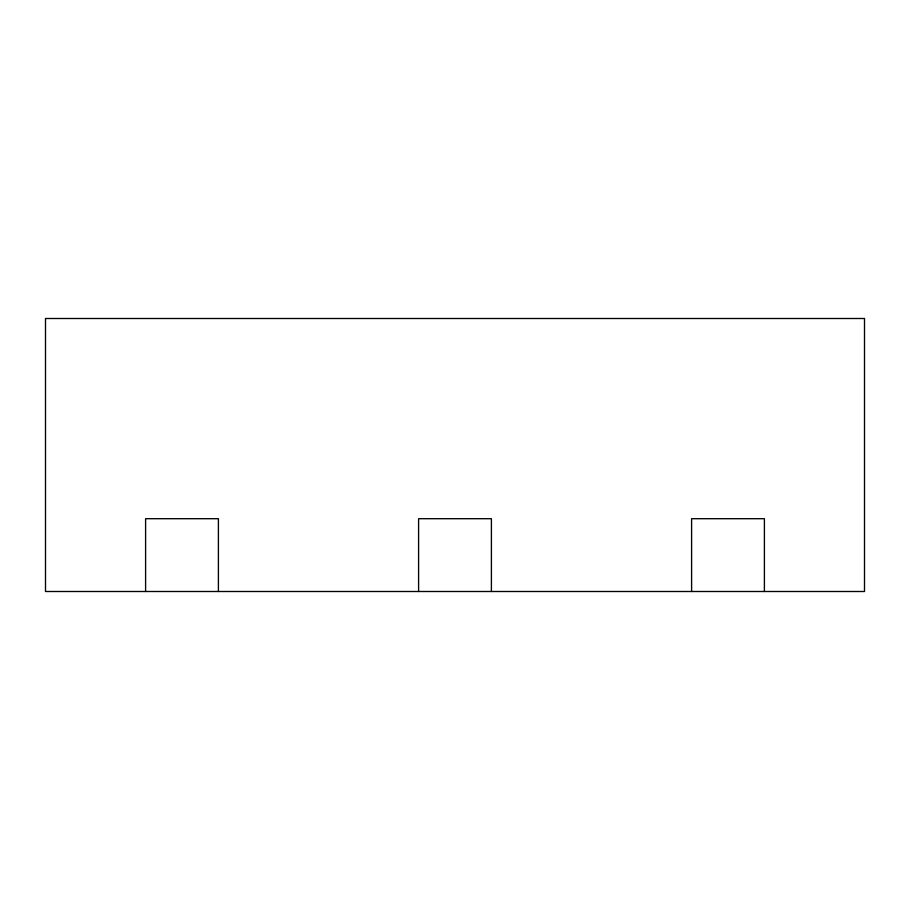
<?xml version="1.0" encoding="UTF-8"?>
<svg xmlns="http://www.w3.org/2000/svg" width="910" height="910" viewBox="0 0 910 910"><rect width="100%" height="100%" fill="white"/><g stroke="black" fill="none" stroke-linecap="round" stroke-linejoin="round"><path stroke-width="1.36" d="M764.4 591.5L764.4 518.7L691.6 518.7L691.6 591.5M491.4 591.5L491.4 518.7L418.6 518.7L418.6 591.5M218.4 591.5L218.4 518.7L145.6 518.7L145.6 591.5M864.5 318.5L45.5 318.5L45.5 591.5L864.5 591.5L864.5 318.5"/></g></svg>
